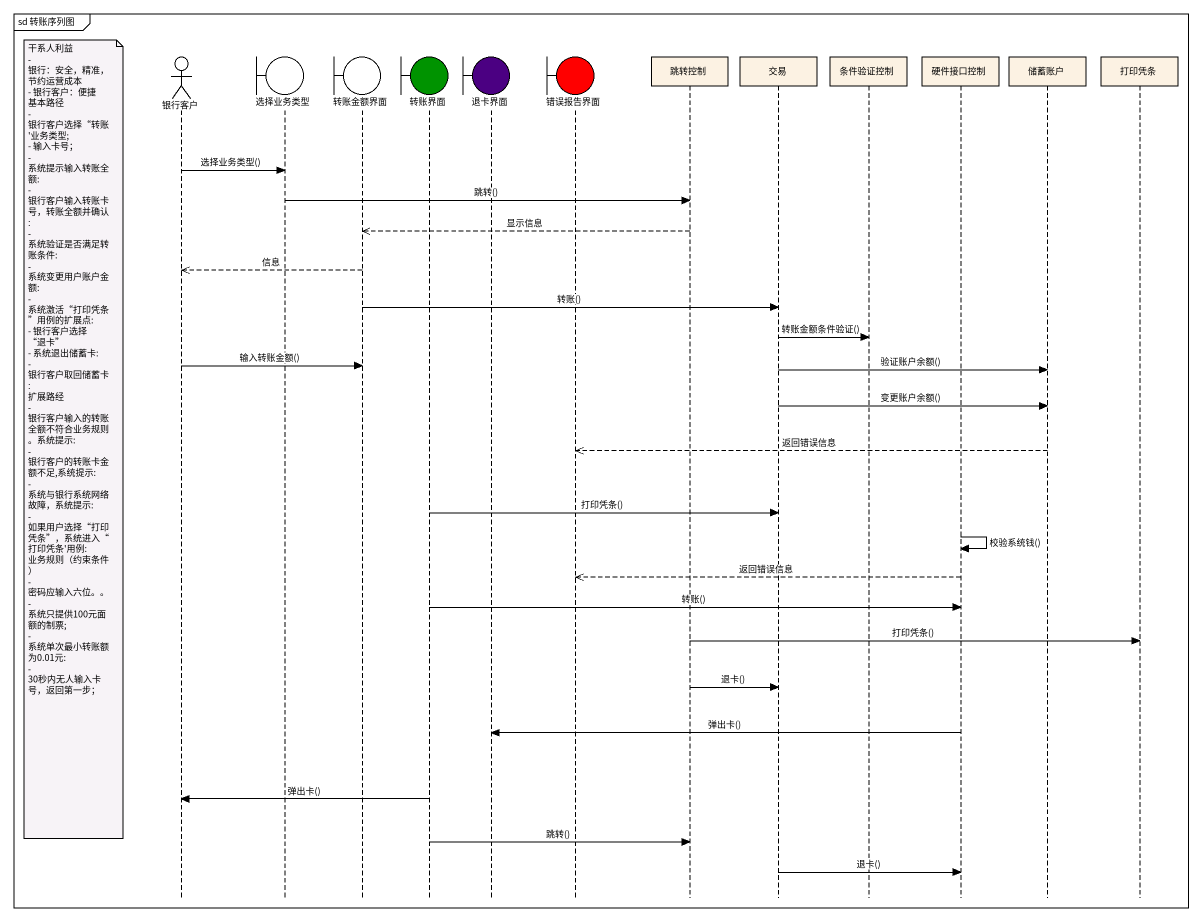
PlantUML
@startuml
mainframe sd 转账序列图
hide footbox
actor 银行客户
boundary 选择业务类型
boundary 转账金额界面
boundary 转账界面 #009300
boundary 退卡界面 #4B0082
boundary 错误报告界面 #FF0000
participant 跳转控制
participant 交易
participant 条件验证控制
participant 硬件接口控制
participant 储蓄账户
participant 打印凭条

银行客户 -> 选择业务类型 : 选择业务类型()
选择业务类型 -> 跳转控制 : 跳转()
跳转控制 -->> 转账金额界面 : 显示信息
转账金额界面 -->> 银行客户 : 信息
转账金额界面 -> 交易 : 转账()
交易 -> 条件验证控制 : 转账金额条件验证()
银行客户 -> 转账金额界面 : 输入转账金额()
交易 -> 储蓄账户 : 验证账户余额()
交易 -> 储蓄账户 : 变更账户余额()
note left of 银行客户
  干系人利益
  - 银行：安全，精准，节约运营成本
  - 银行客户：便捷
  基本路径
  - 银行客户选择“转账'业务类型;
  - 输入卡号；
  - 系统提示输入转账全额:
  - 银行客户输入转账卡号，转账全额并确认:
  - 系统验证是否满足转账条件:
  - 系统变更用户账户金额:
  - 系统激活“打印凭条”用例的扩展点:
  - 银行客户选择 “退卡”
  - 系统退出储蓄卡:
  - 银行客户取回储蓄卡:
  扩展路经
  - 银行客户输入的转账全额不符合业务规则。系统提示:
  - 银行客户的转账卡金额不足,系统提示:
  - 系统与银行系统网络故障，系统提示:
  - 如果用户选择“打印凭条”，系统进入“打印凭条'用例:
  业务规则（约束条件）
  - 密码应输入六位。。
  - 系统只提供100元面额的制票;
  - 系统单次最小转账额为0.01元:
  - 30秒内无人输入卡号，返回第一步；
end note
储蓄账户 -->> 错误报告界面 : 返回错误信息
转账界面 -> 交易 : 打印凭条()
硬件接口控制 -> 硬件接口控制 : 校验系统钱()
硬件接口控制 -->> 错误报告界面 : 返回错误信息
转账界面 -> 硬件接口控制 : 转账()
跳转控制 -> 打印凭条 : 打印凭条()
跳转控制 -> 交易 : 退卡()
硬件接口控制 -> 退卡界面 : 弹出卡()
转账界面 -> 银行客户 : 弹出卡()
转账界面 -> 跳转控制 : 跳转()
交易 -> 硬件接口控制 : 退卡()
@enduml
